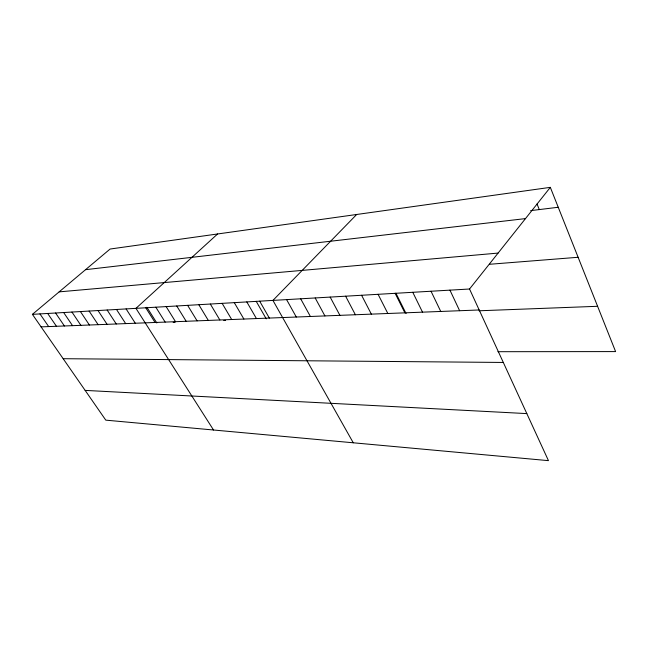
<?xml version="1.0" encoding="UTF-8"?>
<svg xmlns="http://www.w3.org/2000/svg" width="648" height="648" viewBox="0 0 648 648"><rect width="100%" height="100%" fill="white"/><g stroke="black" fill="none" stroke-linecap="round" stroke-linejoin="round"><path stroke-width="0.97" d="M469.541 289.008L548.459 460.647L105.786 420.147L32.4 314.353L469.541 289.008L550.322 187.353L615.6 351.589L497.915 351.702M356.675 214.488L272.938 300.405L353.265 442.786M217.598 233.969L135.95 308.351L213.532 430.005M32.4 314.353L110.095 249.035L550.322 187.353M530.615 210.641L558.236 207.263M85.544 269.681L525.488 218.603M59.146 291.867L498.085 253.085M489.685 264.271L578.113 257.28M41.091 326.876L479.18 309.971M173.154 322.364L175.025 322.291M223.714 320.452L225.593 320.379M479.091 310.781L597.594 306.293M63.164 358.7L503.31 362.451M85.147 390.396L526.824 413.602M39.949 313.916L48.681 326.584M47.669 313.47L56.457 326.284M55.574 313.008L64.403 325.976M63.658 312.539L72.544 325.661M71.944 312.061L80.87 325.345M80.425 311.567L89.4 325.013M89.116 311.064L98.14 324.68M98.018 310.546L107.09 324.332M107.147 310.019L116.259 323.976M116.502 309.477L125.672 323.611M126.101 308.918L135.311 323.239M145.76 307.784L155.058 322.477M146.877 307.265L156.808 322.979M155.828 307.201L165.159 322.088M166.147 306.601L175.527 321.692M176.75 305.986L186.17 321.278M187.637 305.354L197.097 320.857M198.823 304.706L208.316 320.428M210.325 304.034L219.85 319.982M222.143 303.353L231.701 319.521M234.293 302.648L243.891 319.051M246.799 301.919L256.43 318.565M256.203 301.328L266.239 318.84M259.678 301.174L269.333 318.071M286.594 299.611L296.29 317.026M300.672 298.801L310.392 316.483M315.187 297.959L324.923 315.924M330.164 297.084L339.908 315.349M345.627 296.193L355.379 314.75M361.592 295.261L371.345 314.134M378.084 294.305L387.836 313.494M395.936 293.212L406.077 313.543M395.142 293.317L404.887 312.838M412.776 292.297L422.512 312.158M431.033 291.236L440.745 311.453M449.947 290.142L459.626 310.724M537.022 203.99L539.298 209.579"/></g></svg>
